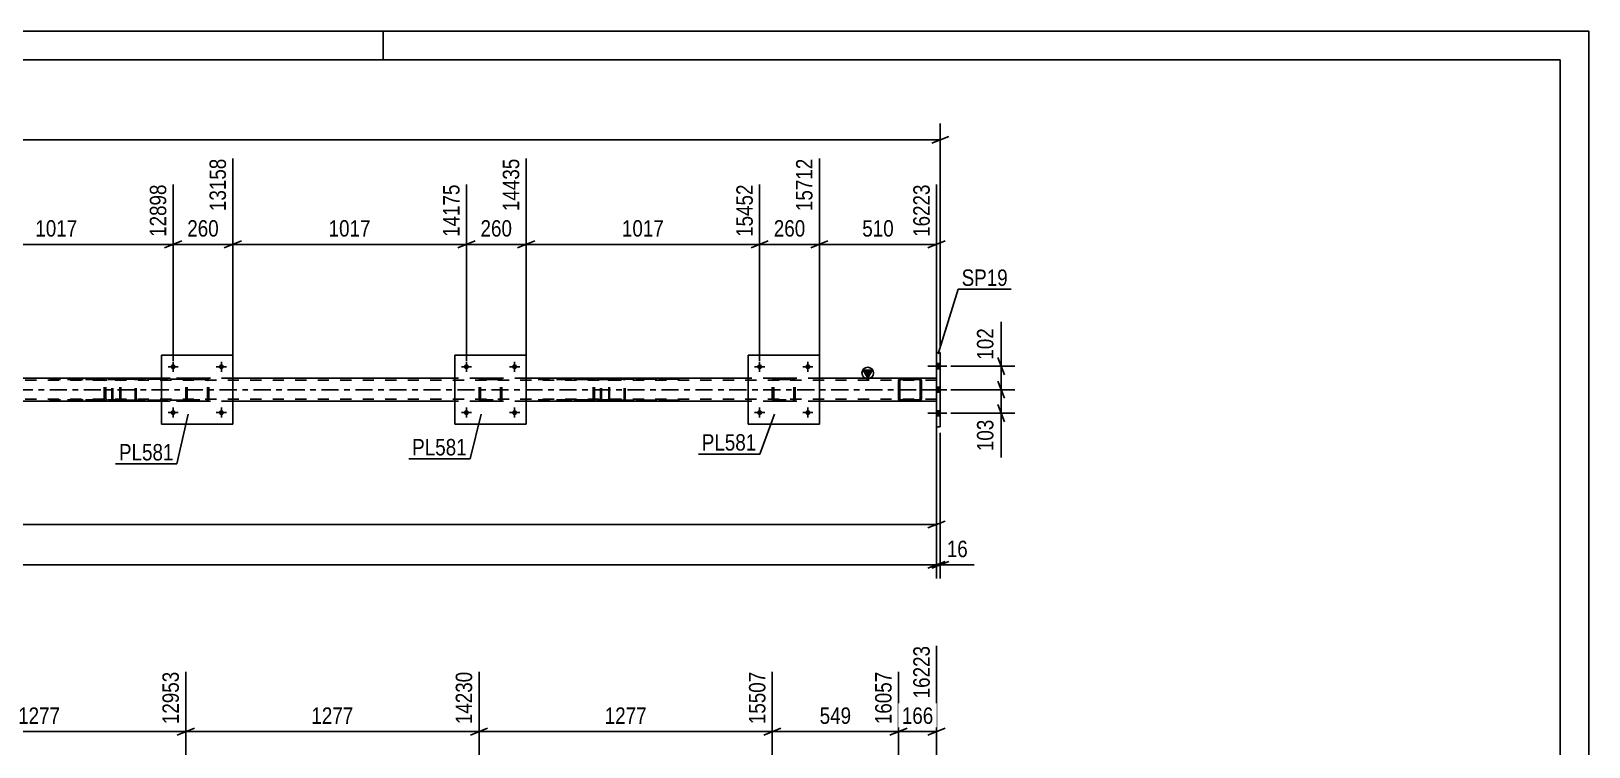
# Model space of a CAD drawing. Header units: millimetres. Extents: x -87 to 754, y -430 to 164.
# Drawn here: x 482.3 to 753.6, y 39.6 to 164.4 of the extents above; entities that cross this region are included whole.
import ezdxf

# ---------------------------------------------------------------- set-up
doc = ezdxf.new("R2010")
doc.units = ezdxf.units.MM
doc.linetypes.add('DXK_LINE_DOT2', pattern=[3.9198, 1.9599, -1.9599])
doc.linetypes.add('DXK_LINE_DOT3', pattern=[5.9187, 2.979, -0.9799, 0.9799, -0.9799])
doc.styles.add('Arial Narrow', font='ARIALN.TTF', dxfattribs={"height": 0.2})

# ---------------------------------------------------------------- blocks, each defined once
blk = doc.blocks.new('Unknown-814185698-1133')
at = {"color": 5, "linetype": 'Continuous'}
for p, q in [((753.57, 164.39), (-87.43, 164.39)), ((543.57, 159.39), (543.57, 164.39)), ((753.57, -429.61), (753.57, 164.39)), ((748.57, 159.39), (-82.43, 159.39)), ((748.57, -424.61), (748.57, 159.39))]:
    blk.add_line(p, q, dxfattribs=at)
blk = doc.blocks.new('Bolt-814185698-2661 - 2658')
at = {"linetype": 'Continuous'}
for points in [[(558.51, 97.9, -1), (557.63, 97.9, -1)], [(566.91, 97.9, -1), (566.03, 97.9, -1)]]:
    blk.add_hatch(color=1, dxfattribs=at).paths.add_polyline_path(points)
at = {"color": 1, "linetype": 'Continuous'}
for p, q in [((557.19, 97.9), (558.95, 97.9)), ((558.07, 98.78), (558.07, 97.02)), ((565.59, 97.9), (567.35, 97.9)), ((566.47, 98.78), (566.47, 97.02))]:
    blk.add_line(p, q, dxfattribs=at)
blk = doc.blocks.new('Bolt-814185698-2660 - 2658')
at = {"linetype": 'Continuous'}
for points in [[(507.43, 105.9, -1), (506.55, 105.9, -1)], [(515.83, 105.9, -1), (514.95, 105.9, -1)]]:
    blk.add_hatch(color=1, dxfattribs=at).paths.add_polyline_path(points)
at = {"color": 1, "linetype": 'Continuous'}
for p, q in [((506.11, 105.9), (507.87, 105.9)), ((506.99, 106.78), (506.99, 105.02)), ((514.51, 105.9), (516.27, 105.9)), ((515.39, 106.78), (515.39, 105.02))]:
    blk.add_line(p, q, dxfattribs=at)
blk = doc.blocks.new('Bolt-814185698-2662 - 2658')
at = {"linetype": 'Continuous'}
for points in [[(558.51, 105.9, -1), (557.63, 105.9, -1)], [(566.91, 105.9, -1), (566.03, 105.9, -1)]]:
    blk.add_hatch(color=1, dxfattribs=at).paths.add_polyline_path(points)
at = {"color": 1, "linetype": 'Continuous'}
for p, q in [((557.19, 105.9), (558.95, 105.9)), ((558.07, 106.78), (558.07, 105.02)), ((565.59, 105.9), (567.35, 105.9)), ((566.47, 106.78), (566.47, 105.02))]:
    blk.add_line(p, q, dxfattribs=at)
blk = doc.blocks.new('Bolt-814185698-2728 - 2658')
at = {"linetype": 'Continuous'}
for points in [[(609.59, 105.9, -1), (608.71, 105.9, -1)], [(617.99, 105.9, -1), (617.11, 105.9, -1)]]:
    blk.add_hatch(color=1, dxfattribs=at).paths.add_polyline_path(points)
at = {"color": 1, "linetype": 'Continuous'}
for p, q in [((608.27, 105.9), (610.03, 105.9)), ((609.15, 106.78), (609.15, 105.02)), ((616.67, 105.9), (618.43, 105.9)), ((617.55, 106.78), (617.55, 105.02))]:
    blk.add_line(p, q, dxfattribs=at)
blk = doc.blocks.new('Part-814185698-2809 - 2658')
at = {"color": 2, "linetype": 'Continuous'}
for p, q in [((633.36, 103.61), (633.33, 103.42)), ((633.33, 100.38), (633.33, 103.42)), ((633.59, 103.51), (633.57, 103.42)), ((633.57, 100.38), (633.57, 103.42)), ((633.59, 103.51), (633.64, 103.59)), ((633.81, 103.9), (633.62, 103.87)), ((633.64, 103.59), (633.72, 103.64)), ((633.72, 103.64), (633.81, 103.66)), ((633.81, 103.9), (636.85, 103.9)), ((633.81, 103.9), (633.81, 103.9)), ((633.81, 103.66), (636.85, 103.66)), ((633.81, 103.66), (633.81, 103.66)), ((636.85, 103.9), (636.85, 103.9)), ((637.03, 103.87), (636.85, 103.9)), ((636.85, 103.66), (636.85, 103.66)), ((636.85, 103.66), (636.94, 103.64)), ((636.94, 103.64), (637.02, 103.59)), ((637.07, 103.51), (637.02, 103.59)), ((637.09, 103.42), (637.07, 103.51)), ((637.09, 103.42), (637.09, 100.38)), ((637.33, 103.42), (637.29, 103.61)), ((637.33, 100.38), (637.33, 103.42)), ((633.33, 100.38), (633.36, 100.2)), ((633.57, 100.38), (633.59, 100.29)), ((633.59, 100.29), (633.64, 100.21)), ((633.62, 99.94), (633.81, 99.9)), ((633.72, 100.16), (633.64, 100.21)), ((633.81, 100.14), (633.72, 100.16)), ((633.81, 100.14), (636.85, 100.14)), ((633.81, 100.14), (633.81, 100.14)), ((633.81, 99.9), (636.85, 99.9)), ((633.81, 99.9), (633.81, 99.9)), ((636.94, 100.16), (636.85, 100.14)), ((636.85, 100.14), (636.85, 100.14)), ((636.85, 99.9), (637.03, 99.94)), ((636.85, 99.9), (636.85, 99.9)), ((637.02, 100.21), (636.94, 100.16)), ((637.07, 100.29), (637.02, 100.21)), ((637.07, 100.29), (637.09, 100.38)), ((637.29, 100.2), (637.33, 100.38))]:
    blk.add_line(p, q, dxfattribs=at)
at = {"color": 7, "linetype": 'DXK_LINE_DOT2'}
for p, q in [((633.33, 103.42), (633.36, 103.61)), ((633.57, 103.42), (633.57, 103.42)), ((633.64, 103.59), (633.59, 103.51)), ((633.59, 103.51), (633.59, 103.51)), ((633.62, 103.87), (633.81, 103.9)), ((633.72, 103.64), (633.64, 103.59)), ((633.81, 103.66), (633.72, 103.64)), ((633.81, 103.9), (636.85, 103.9)), ((636.85, 103.66), (633.81, 103.66)), ((636.85, 103.9), (637.03, 103.87)), ((636.94, 103.64), (636.85, 103.66)), ((637.02, 103.59), (636.94, 103.64)), ((637.07, 103.51), (637.07, 103.51)), ((637.09, 103.42), (637.09, 103.42)), ((637.29, 103.61), (637.33, 103.42)), ((633.36, 100.2), (633.33, 100.38)), ((633.59, 100.29), (633.59, 100.29)), ((633.81, 99.9), (633.62, 99.94)), ((633.64, 100.21), (633.64, 100.21)), ((633.64, 100.21), (633.72, 100.16)), ((633.72, 100.16), (633.81, 100.14)), ((633.81, 100.14), (636.85, 100.14)), ((633.81, 99.9), (636.85, 99.9)), ((636.85, 100.14), (636.94, 100.16)), ((637.03, 99.94), (636.85, 99.9)), ((636.94, 100.16), (637.02, 100.21)), ((637.02, 100.21), (637.07, 100.29)), ((637.07, 100.29), (637.07, 100.29)), ((637.09, 100.38), (637.09, 100.38)), ((637.33, 100.38), (637.29, 100.2))]:
    blk.add_line(p, q, dxfattribs=at)
at = {"color": 7, "linetype": 'DXK_LINE_DOT3'}
blk.add_line((635.33, 101.9), (635.33, 101.9), dxfattribs=at)
at = {"color": 2, "linetype": 'Continuous'}
for centre, start, end in [((633.81, 103.42), 112.5001, 157.5001), ((636.85, 103.42), 22.5001, 67.5001), ((633.81, 100.38), 202.5001, 247.5001), ((636.85, 100.38), 292.5001, 337.5001)]:
    blk.add_arc(centre, 0.48, start, end, dxfattribs=at)
at = {"color": 7, "linetype": 'DXK_LINE_DOT2'}
for centre, start, end in [((633.81, 103.42), 112.5001, 157.5001), ((636.85, 103.42), 22.5001, 67.5001), ((633.81, 100.38), 202.5001, 247.5001), ((636.85, 100.38), 292.5001, 337.5001)]:
    blk.add_arc(centre, 0.48, start, end, dxfattribs=at)
blk = doc.blocks.new('Part-814185698-2746 - 2658')
at = {"color": 7, "linetype": 'DXK_LINE_DOT2'}
for p, q in [((509.19, 103.42), (509.23, 103.61)), ((509.23, 103.61), (509.19, 103.42)), ((509.19, 100.38), (509.19, 103.42)), ((509.45, 103.51), (509.43, 103.42)), ((509.43, 100.38), (509.43, 103.42)), ((509.45, 103.51), (509.5, 103.59)), ((509.5, 103.59), (509.45, 103.51)), ((509.49, 103.87), (509.67, 103.9)), ((509.67, 103.9), (509.49, 103.87)), ((509.5, 103.59), (509.58, 103.64)), ((509.58, 103.64), (509.5, 103.59)), ((509.58, 103.64), (509.67, 103.66)), ((509.67, 103.66), (509.58, 103.64)), ((509.67, 103.9), (512.71, 103.9)), ((509.67, 103.9), (509.67, 103.9)), ((509.67, 103.9), (512.71, 103.9)), ((509.67, 103.66), (512.71, 103.66)), ((509.67, 103.66), (509.67, 103.66)), ((512.71, 103.66), (509.67, 103.66)), ((512.71, 103.9), (512.71, 103.9)), ((512.71, 103.9), (512.89, 103.87)), ((512.89, 103.87), (512.71, 103.9)), ((512.71, 103.66), (512.71, 103.66)), ((512.71, 103.66), (512.8, 103.64)), ((512.8, 103.64), (512.71, 103.66)), ((512.8, 103.64), (512.88, 103.59)), ((512.88, 103.59), (512.8, 103.64)), ((512.88, 103.59), (512.93, 103.51)), ((512.95, 103.42), (512.93, 103.51)), ((512.95, 100.38), (512.95, 103.42)), ((513.15, 103.61), (513.19, 103.42)), ((513.19, 103.42), (513.15, 103.61)), ((513.19, 100.38), (513.19, 103.42)), ((509.23, 100.2), (509.19, 100.38)), ((509.19, 100.38), (509.23, 100.2)), ((509.45, 100.29), (509.43, 100.38)), ((509.5, 100.21), (509.45, 100.29)), ((509.67, 99.9), (509.49, 99.94)), ((509.49, 99.94), (509.67, 99.9)), ((509.58, 100.16), (509.5, 100.21)), ((509.5, 100.21), (509.58, 100.16)), ((509.67, 100.14), (509.58, 100.16)), ((509.58, 100.16), (509.67, 100.14)), ((509.67, 100.14), (512.71, 100.14)), ((509.67, 100.14), (509.67, 100.14)), ((509.67, 100.14), (512.71, 100.14)), ((509.67, 99.9), (512.71, 99.9)), ((509.67, 99.9), (509.67, 99.9)), ((509.67, 99.9), (512.71, 99.9)), ((512.8, 100.16), (512.71, 100.14)), ((512.71, 100.14), (512.8, 100.16)), ((512.71, 100.14), (512.71, 100.14)), ((512.89, 99.94), (512.71, 99.9)), ((512.71, 99.9), (512.89, 99.94)), ((512.71, 99.9), (512.71, 99.9)), ((512.88, 100.21), (512.8, 100.16)), ((512.8, 100.16), (512.88, 100.21)), ((512.93, 100.29), (512.88, 100.21)), ((512.88, 100.21), (512.93, 100.29)), ((512.95, 100.38), (512.93, 100.29)), ((513.19, 100.38), (513.15, 100.2)), ((513.15, 100.2), (513.19, 100.38))]:
    blk.add_line(p, q, dxfattribs=at)
at = {"color": 7, "linetype": 'DXK_LINE_DOT3'}
blk.add_line((511.19, 101.9), (511.19, 101.9), dxfattribs=at)
at = {"color": 7, "linetype": 'DXK_LINE_DOT2'}
for centre, start, end in [((509.67, 103.42), 112.5001, 157.5001), ((509.67, 103.42), 112.5001, 157.5001), ((512.71, 103.42), 22.5001, 67.5001), ((512.71, 103.42), 22.5001, 67.5001), ((509.67, 100.38), 202.5001, 247.5001), ((509.67, 100.38), 202.5001, 247.5001), ((512.71, 100.38), 292.5001, 337.5001), ((512.71, 100.38), 292.5001, 337.5001)]:
    blk.add_arc(centre, 0.48, start, end, dxfattribs=at)
blk = doc.blocks.new('Part-814185698-2751 - 2658')
at = {"color": 2, "linetype": 'Continuous'}
for p, q in [((504.99, 95.9), (504.99, 107.9)), ((504.99, 107.9), (517.39, 107.9)), ((517.39, 107.9), (517.39, 95.9)), ((517.39, 95.9), (504.99, 95.9))]:
    blk.add_line(p, q, dxfattribs=at)
blk = doc.blocks.new('Bolt-814185698-2689 - 2658')
at = {"linetype": 'Continuous'}
for points in [[(609.59, 97.9, -1), (608.71, 97.9, -1)], [(617.99, 97.9, -1), (617.11, 97.9, -1)]]:
    blk.add_hatch(color=1, dxfattribs=at).paths.add_polyline_path(points)
at = {"color": 1, "linetype": 'Continuous'}
for p, q in [((608.27, 97.9), (610.03, 97.9)), ((609.15, 98.78), (609.15, 97.02)), ((616.67, 97.9), (618.43, 97.9)), ((617.55, 98.78), (617.55, 97.02))]:
    blk.add_line(p, q, dxfattribs=at)
blk = doc.blocks.new('Part-814185698-2836 - 2658')
at = {"color": 7, "linetype": 'DXK_LINE_DOT2'}
for p, q in [((496.34, 103.7), (496.31, 103.58)), ((496.31, 100.22), (496.31, 103.58)), ((496.48, 103.58), (496.49, 103.64)), ((496.48, 100.22), (496.48, 103.58)), ((496.49, 103.64), (496.53, 103.7)), ((496.65, 103.9), (496.52, 103.88)), ((496.53, 103.7), (496.56, 103.71)), ((496.56, 103.71), (496.59, 103.73)), ((496.59, 103.73), (496.65, 103.74)), ((496.65, 103.9), (500.23, 103.9)), ((496.65, 103.9), (508.4, 103.9)), ((508.4, 103.74), (496.65, 103.74)), ((496.65, 103.74), (500.23, 103.74)), ((500.23, 103.9), (511.98, 103.9)), ((500.36, 103.88), (500.23, 103.9)), ((500.23, 103.74), (511.98, 103.74)), ((500.23, 103.74), (500.29, 103.73)), ((500.29, 103.73), (500.35, 103.7)), ((500.35, 103.7), (500.38, 103.64)), ((500.38, 103.64), (500.4, 103.58)), ((500.4, 100.22), (500.4, 103.58)), ((500.57, 103.58), (500.54, 103.7)), ((500.57, 100.22), (500.57, 103.58)), ((496.31, 100.22), (496.34, 100.1)), ((496.49, 100.16), (496.48, 100.22)), ((496.53, 100.11), (496.49, 100.16)), ((496.52, 99.93), (496.65, 99.9)), ((496.53, 100.11), (496.56, 100.09)), ((496.56, 100.09), (496.59, 100.07)), ((496.59, 100.07), (496.65, 100.06)), ((508.4, 100.06), (496.65, 100.06)), ((496.65, 100.06), (500.23, 100.06)), ((496.65, 99.9), (500.23, 99.9)), ((496.65, 99.9), (508.4, 99.9)), ((500.29, 100.07), (500.23, 100.06)), ((500.23, 100.06), (511.98, 100.06)), ((500.23, 99.9), (500.36, 99.93)), ((500.23, 99.9), (511.98, 99.9)), ((500.35, 100.11), (500.29, 100.07)), ((500.38, 100.16), (500.35, 100.11)), ((500.4, 100.22), (500.38, 100.16)), ((500.54, 100.1), (500.57, 100.22))]:
    blk.add_line(p, q, dxfattribs=at)
for centre, start, end in [((500.24, 103.57), 24.3201, 69.2418), ((496.64, 100.24), 204.3201, 249.2418), ((500.24, 100.24), 290.7585, 335.6802)]:
    blk.add_arc(centre, 0.331, start, end, dxfattribs=at)
blk = doc.blocks.new('Bolt-814185698-2774 - 2658')
at = {"linetype": 'Continuous'}
for points in [[(640.61, 105.56), (640.61, 106.44), (639.97, 106.44), (639.97, 105.56)], [(640.61, 105.56), (640.61, 106.44), (639.97, 106.44), (639.97, 105.56)], [(640.61, 105.56), (640.61, 106.44), (639.97, 106.44), (639.97, 105.56)], [(640.61, 101.46), (640.61, 102.34), (639.97, 102.34), (639.97, 101.46)], [(640.61, 101.46), (640.61, 102.34), (639.97, 102.34), (639.97, 101.46)], [(640.61, 97.36), (640.61, 98.24), (639.97, 98.24), (639.97, 97.36)], [(640.61, 97.36), (640.61, 98.24), (639.97, 98.24), (639.97, 97.36)], [(640.61, 97.36), (640.61, 98.24), (639.97, 98.24), (639.97, 97.36)]]:
    blk.add_hatch(color=1, dxfattribs=at).paths.add_polyline_path(points)
at = {"color": 1, "linetype": 'Continuous'}
for p, q in [((641.77, 106), (638.45, 106)), ((641.77, 106), (638.45, 106)), ((641.77, 106), (638.45, 106)), ((640.61, 106.44), (639.97, 106.44)), ((640.61, 106.44), (639.97, 106.44)), ((640.61, 106.44), (639.97, 106.44)), ((640.61, 105.56), (639.97, 105.56)), ((640.61, 105.56), (639.97, 105.56)), ((640.61, 105.56), (639.97, 105.56)), ((641.77, 101.9), (638.45, 101.9)), ((641.77, 101.9), (638.45, 101.9)), ((640.61, 102.34), (639.97, 102.34)), ((640.61, 102.34), (639.97, 102.34)), ((640.61, 101.46), (639.97, 101.46)), ((640.61, 101.46), (639.97, 101.46)), ((641.77, 97.8), (638.45, 97.8)), ((641.77, 97.8), (638.45, 97.8)), ((641.77, 97.8), (638.45, 97.8)), ((640.61, 98.24), (639.97, 98.24)), ((640.61, 98.24), (639.97, 98.24)), ((640.61, 98.24), (639.97, 98.24)), ((640.61, 97.36), (639.97, 97.36)), ((640.61, 97.36), (639.97, 97.36)), ((640.61, 97.36), (639.97, 97.36))]:
    blk.add_line(p, q, dxfattribs=at)
blk = doc.blocks.new('Part-814185698-2714 - 2658')
at = {"color": 7, "linetype": 'DXK_LINE_DOT2'}
for p, q in [((560.27, 103.42), (560.31, 103.61)), ((560.31, 103.61), (560.27, 103.42)), ((560.27, 100.38), (560.27, 103.42)), ((560.53, 103.51), (560.51, 103.42)), ((560.51, 100.38), (560.51, 103.42)), ((560.53, 103.51), (560.58, 103.59)), ((560.58, 103.59), (560.53, 103.51)), ((560.57, 103.87), (560.75, 103.9)), ((560.75, 103.9), (560.57, 103.87)), ((560.58, 103.59), (560.66, 103.64)), ((560.66, 103.64), (560.58, 103.59)), ((560.66, 103.64), (560.75, 103.66)), ((560.75, 103.66), (560.66, 103.64)), ((560.75, 103.9), (563.79, 103.9)), ((560.75, 103.9), (560.75, 103.9)), ((560.75, 103.9), (563.79, 103.9)), ((560.75, 103.66), (563.79, 103.66)), ((560.75, 103.66), (560.75, 103.66)), ((563.79, 103.66), (560.75, 103.66)), ((563.79, 103.9), (563.79, 103.9)), ((563.79, 103.9), (563.98, 103.87)), ((563.98, 103.87), (563.79, 103.9)), ((563.79, 103.66), (563.79, 103.66)), ((563.79, 103.66), (563.88, 103.64)), ((563.88, 103.64), (563.79, 103.66)), ((563.88, 103.64), (563.96, 103.59)), ((563.96, 103.59), (563.88, 103.64)), ((563.96, 103.59), (564.01, 103.51)), ((564.03, 103.42), (564.01, 103.51)), ((564.03, 100.38), (564.03, 103.42)), ((564.23, 103.61), (564.27, 103.42)), ((564.27, 103.42), (564.23, 103.61)), ((564.27, 100.38), (564.27, 103.42)), ((560.31, 100.2), (560.27, 100.38)), ((560.27, 100.38), (560.31, 100.2)), ((560.53, 100.29), (560.51, 100.38)), ((560.58, 100.21), (560.53, 100.29)), ((560.75, 99.9), (560.57, 99.94)), ((560.57, 99.94), (560.75, 99.9)), ((560.66, 100.16), (560.58, 100.21)), ((560.58, 100.21), (560.66, 100.16)), ((560.75, 100.14), (560.66, 100.16)), ((560.66, 100.16), (560.75, 100.14)), ((560.75, 100.14), (563.79, 100.14)), ((560.75, 100.14), (560.75, 100.14)), ((560.75, 100.14), (563.79, 100.14)), ((560.75, 99.9), (563.79, 99.9)), ((560.75, 99.9), (560.75, 99.9)), ((560.75, 99.9), (563.79, 99.9)), ((563.88, 100.16), (563.79, 100.14)), ((563.79, 100.14), (563.88, 100.16)), ((563.79, 100.14), (563.79, 100.14)), ((563.98, 99.94), (563.79, 99.9)), ((563.79, 99.9), (563.98, 99.94)), ((563.79, 99.9), (563.79, 99.9)), ((563.96, 100.21), (563.88, 100.16)), ((563.88, 100.16), (563.96, 100.21)), ((564.01, 100.29), (563.96, 100.21)), ((563.96, 100.21), (564.01, 100.29)), ((564.03, 100.38), (564.01, 100.29)), ((564.27, 100.38), (564.23, 100.2)), ((564.23, 100.2), (564.27, 100.38))]:
    blk.add_line(p, q, dxfattribs=at)
at = {"color": 7, "linetype": 'DXK_LINE_DOT3'}
blk.add_line((562.27, 101.9), (562.27, 101.9), dxfattribs=at)
at = {"color": 7, "linetype": 'DXK_LINE_DOT2'}
for centre, start, end in [((560.75, 103.42), 112.5001, 157.5001), ((560.75, 103.42), 112.5001, 157.5001), ((563.79, 103.42), 22.5001, 67.5001), ((563.79, 103.42), 22.5001, 67.5001), ((560.75, 100.38), 202.5001, 247.5001), ((560.75, 100.38), 202.5001, 247.5001), ((563.79, 100.38), 292.5001, 337.5001), ((563.79, 100.38), 292.5001, 337.5001)]:
    blk.add_arc(centre, 0.48, start, end, dxfattribs=at)
blk = doc.blocks.new('Part-814185698-2719 - 2658')
at = {"color": 2, "linetype": 'Continuous'}
for p, q in [((556.07, 95.9), (556.07, 107.9)), ((556.07, 107.9), (568.47, 107.9)), ((568.47, 107.9), (568.47, 95.9)), ((568.47, 95.9), (556.07, 95.9))]:
    blk.add_line(p, q, dxfattribs=at)
blk = doc.blocks.new('Part-814185698-2720 - 2658')
at = {"color": 7, "linetype": 'DXK_LINE_DOT2'}
for p, q in [((611.35, 103.42), (611.39, 103.61)), ((611.39, 103.61), (611.35, 103.42)), ((611.35, 100.38), (611.35, 103.42)), ((611.61, 103.51), (611.59, 103.42)), ((611.59, 100.38), (611.59, 103.42)), ((611.61, 103.51), (611.66, 103.59)), ((611.66, 103.59), (611.61, 103.51)), ((611.65, 103.87), (611.83, 103.9)), ((611.83, 103.9), (611.65, 103.87)), ((611.66, 103.59), (611.74, 103.64)), ((611.74, 103.64), (611.66, 103.59)), ((611.74, 103.64), (611.83, 103.66)), ((611.83, 103.66), (611.74, 103.64)), ((611.83, 103.9), (614.87, 103.9)), ((611.83, 103.9), (611.83, 103.9)), ((611.83, 103.9), (614.87, 103.9)), ((611.83, 103.66), (614.87, 103.66)), ((611.83, 103.66), (611.83, 103.66)), ((614.87, 103.66), (611.83, 103.66)), ((614.87, 103.9), (614.87, 103.9)), ((614.87, 103.9), (615.06, 103.87)), ((615.06, 103.87), (614.87, 103.9)), ((614.87, 103.66), (614.87, 103.66)), ((614.87, 103.66), (614.96, 103.64)), ((614.96, 103.64), (614.87, 103.66)), ((614.96, 103.64), (615.04, 103.59)), ((615.04, 103.59), (614.96, 103.64)), ((615.04, 103.59), (615.09, 103.51)), ((615.11, 103.42), (615.09, 103.51)), ((615.11, 100.38), (615.11, 103.42)), ((615.32, 103.61), (615.35, 103.42)), ((615.35, 103.42), (615.32, 103.61)), ((615.35, 100.38), (615.35, 103.42)), ((611.39, 100.2), (611.35, 100.38)), ((611.35, 100.38), (611.39, 100.2)), ((611.61, 100.29), (611.59, 100.38)), ((611.66, 100.21), (611.61, 100.29)), ((611.83, 99.9), (611.65, 99.94)), ((611.65, 99.94), (611.83, 99.9)), ((611.74, 100.16), (611.66, 100.21)), ((611.66, 100.21), (611.74, 100.16)), ((611.83, 100.14), (611.74, 100.16)), ((611.74, 100.16), (611.83, 100.14)), ((611.83, 100.14), (614.87, 100.14)), ((611.83, 100.14), (611.83, 100.14)), ((611.83, 100.14), (614.87, 100.14)), ((611.83, 99.9), (614.87, 99.9)), ((611.83, 99.9), (611.83, 99.9)), ((611.83, 99.9), (614.87, 99.9)), ((614.96, 100.16), (614.87, 100.14)), ((614.87, 100.14), (614.96, 100.16)), ((614.87, 100.14), (614.87, 100.14)), ((615.06, 99.94), (614.87, 99.9)), ((614.87, 99.9), (615.06, 99.94)), ((614.87, 99.9), (614.87, 99.9)), ((615.04, 100.21), (614.96, 100.16)), ((614.96, 100.16), (615.04, 100.21)), ((615.09, 100.29), (615.04, 100.21)), ((615.04, 100.21), (615.09, 100.29)), ((615.11, 100.38), (615.09, 100.29)), ((615.35, 100.38), (615.32, 100.2)), ((615.32, 100.2), (615.35, 100.38))]:
    blk.add_line(p, q, dxfattribs=at)
for centre, start, end in [((611.83, 103.42), 112.5001, 157.5001), ((611.83, 103.42), 112.5001, 157.5001), ((614.87, 103.42), 22.5001, 67.5001), ((614.87, 103.42), 22.5001, 67.5001), ((611.83, 100.38), 202.5001, 247.5001), ((611.83, 100.38), 202.5001, 247.5001), ((614.87, 100.38), 292.5001, 337.5001), ((614.87, 100.38), 292.5001, 337.5001)]:
    blk.add_arc(centre, 0.48, start, end, dxfattribs=at)
blk = doc.blocks.new('Bolt-814185698-2733 - 2658')
at = {"linetype": 'Continuous'}
for points in [[(507.43, 97.9, -1), (506.55, 97.9, -1)], [(515.83, 97.9, -1), (514.95, 97.9, -1)]]:
    blk.add_hatch(color=1, dxfattribs=at).paths.add_polyline_path(points)
at = {"color": 1, "linetype": 'Continuous'}
for p, q in [((506.11, 97.9), (507.87, 97.9)), ((506.99, 98.78), (506.99, 97.02)), ((514.51, 97.9), (516.27, 97.9)), ((515.39, 98.78), (515.39, 97.02))]:
    blk.add_line(p, q, dxfattribs=at)
blk = doc.blocks.new('Part-814185698-2781 - 2658')
at = {"linetype": 'Continuous'}
blk.add_hatch(color=2, dxfattribs=at).paths.add_polyline_path([(627.97, 103.9), (627.17, 105.3), (628.77, 105.3)])
at = {"color": 7, "linetype": 'DXK_LINE_DOT2'}
for p, q in [((639.97, 103.58), (35.67, 103.58)), ((517.39, 103.9), (504.99, 103.9)), ((568.47, 103.9), (556.07, 103.9)), ((619.55, 103.9), (607.15, 103.9)), ((636.85, 103.9), (633.8, 103.9)), ((639.97, 99.9), (639.97, 103.9)), ((639.97, 103.85), (639.97, 100.54)), ((639.97, 100.22), (35.67, 100.22)), ((517.39, 99.9), (504.99, 99.9)), ((568.47, 99.9), (556.07, 99.9)), ((619.55, 99.9), (607.15, 99.9))]:
    blk.add_line(p, q, dxfattribs=at)
at = {"color": 2, "linetype": 'Continuous'}
for p, q in [((504.99, 103.9), (466.31, 103.9)), ((556.07, 103.9), (517.39, 103.9)), ((607.15, 103.9), (568.47, 103.9)), ((633.8, 103.9), (619.55, 103.9)), ((627.97, 103.9), (627.17, 105.3)), ((627.17, 105.3), (628.77, 105.3)), ((628.77, 105.3), (627.97, 103.9)), ((639.97, 103.9), (636.85, 103.9)), ((504.99, 99.9), (466.31, 99.9)), ((556.07, 99.9), (517.39, 99.9)), ((607.15, 99.9), (568.47, 99.9)), ((639.97, 99.9), (619.55, 99.9))]:
    blk.add_line(p, q, dxfattribs=at)
at = {"color": 7, "linetype": 'DXK_LINE_DOT3'}
blk.add_line((35.67, 101.9), (639.97, 101.9), dxfattribs=at)
at = {"color": 2, "linetype": 'Continuous'}
blk.add_circle((627.97, 104.8), 1, dxfattribs=at)
blk = doc.blocks.new('Part-814185698-2814 - 2658')
at = {"color": 2, "linetype": 'Continuous'}
for p, q in [((607.15, 95.9), (607.15, 107.9)), ((607.15, 107.9), (619.55, 107.9)), ((619.55, 107.9), (619.55, 95.9)), ((619.55, 95.9), (607.15, 95.9))]:
    blk.add_line(p, q, dxfattribs=at)
blk = doc.blocks.new('Part-814185698-2861 - 2658')
at = {"color": 2, "linetype": 'Continuous'}
for p in [(570.56, 103.9), (581.79, 103.9)]:
    blk.add_line(p, (580.63, 103.9), dxfattribs=at)
at = {"color": 7, "linetype": 'DXK_LINE_DOT2'}
for p, q in [((570.56, 103.66), (580.63, 103.66)), ((582.72, 103.9), (573.75, 103.9)), ((582.72, 103.66), (573.75, 103.66)), ((580.15, 103.56), (580.13, 103.42)), ((580.13, 100.38), (580.13, 103.42)), ((580.16, 103.61), (580.15, 103.56)), ((580.38, 103.42), (580.4, 103.51)), ((580.38, 100.38), (580.38, 103.42)), ((580.4, 103.51), (580.45, 103.59)), ((580.63, 103.9), (580.44, 103.87)), ((580.45, 103.59), (580.53, 103.64)), ((580.53, 103.64), (580.63, 103.66)), ((582.72, 103.66), (580.63, 103.66)), ((581.44, 103.9), (581.44, 103.66)), ((582.72, 103.9), (581.79, 103.9)), ((582.82, 103.87), (582.72, 103.9)), ((582.72, 103.66), (582.77, 103.64)), ((582.77, 103.64), (582.82, 103.59)), ((582.91, 103.76), (582.82, 103.87)), ((582.82, 103.59), (582.85, 103.51)), ((582.85, 103.51), (582.86, 103.42)), ((582.86, 100.38), (582.86, 103.42)), ((582.97, 103.61), (582.91, 103.76)), ((582.99, 103.42), (582.97, 103.61)), ((582.99, 100.38), (582.99, 103.42)), ((570.56, 100.14), (581.64, 100.14)), ((570.56, 99.9), (580.63, 99.9)), ((582.72, 100.14), (573.75, 100.14)), ((582.72, 99.9), (573.75, 99.9)), ((580.13, 100.38), (580.14, 100.3)), ((580.14, 100.3), (580.16, 100.2)), ((580.4, 100.29), (580.38, 100.38)), ((580.45, 100.21), (580.4, 100.29)), ((580.44, 99.94), (580.63, 99.9)), ((580.53, 100.16), (580.45, 100.21)), ((580.63, 100.14), (580.53, 100.16)), ((582.72, 99.9), (580.63, 99.9)), ((581.44, 99.9), (581.44, 100.14)), ((581.64, 100.14), (582.72, 100.14)), ((582.77, 100.16), (582.72, 100.14)), ((582.72, 99.9), (582.82, 99.94)), ((582.82, 100.21), (582.77, 100.16)), ((582.85, 100.29), (582.82, 100.21)), ((582.82, 99.94), (582.91, 100.04)), ((582.86, 100.38), (582.85, 100.29)), ((582.91, 100.04), (582.92, 100.07)), ((582.92, 100.07), (582.97, 100.2)), ((582.97, 100.2), (582.99, 100.38))]:
    blk.add_line(p, q, dxfattribs=at)
blk.add_arc((580.61, 100.4), 0.492, 203.8496, 248.8061, dxfattribs=at)
blk = doc.blocks.new('Part-814185698-2863 - 2658')
at = {"color": 7, "linetype": 'DXK_LINE_DOT2'}
for p, q in [((581.47, 103.7), (581.44, 103.58)), ((581.44, 100.22), (581.44, 103.58)), ((581.61, 103.58), (581.63, 103.64)), ((581.61, 100.22), (581.61, 103.58)), ((581.63, 103.64), (581.66, 103.7)), ((581.79, 103.9), (581.65, 103.88)), ((581.66, 103.7), (581.69, 103.71)), ((581.69, 103.71), (581.72, 103.73)), ((581.72, 103.73), (581.79, 103.74)), ((581.79, 103.9), (593.54, 103.9)), ((593.54, 103.74), (581.79, 103.74)), ((581.79, 103.74), (585.36, 103.74)), ((585.49, 103.88), (585.36, 103.9)), ((585.36, 103.74), (597.11, 103.74)), ((585.36, 103.74), (585.43, 103.73)), ((585.43, 103.73), (585.48, 103.7)), ((585.48, 103.7), (585.52, 103.64)), ((585.52, 103.64), (585.53, 103.58)), ((585.53, 100.22), (585.53, 103.58)), ((585.7, 103.58), (585.68, 103.7)), ((585.7, 100.22), (585.7, 103.58)), ((581.44, 100.22), (581.47, 100.1)), ((581.63, 100.16), (581.61, 100.22)), ((581.66, 100.11), (581.63, 100.16)), ((581.65, 99.93), (581.79, 99.9)), ((581.66, 100.11), (581.7, 100.09)), ((581.7, 100.09), (581.72, 100.07)), ((581.72, 100.07), (581.79, 100.06)), ((593.54, 100.06), (581.79, 100.06)), ((581.79, 100.06), (585.36, 100.06)), ((581.79, 99.9), (585.36, 99.9)), ((581.79, 99.9), (593.54, 99.9)), ((585.43, 100.07), (585.36, 100.06)), ((585.36, 100.06), (597.11, 100.06)), ((585.36, 99.9), (585.49, 99.93)), ((585.36, 99.9), (597.11, 99.9)), ((585.48, 100.11), (585.43, 100.07)), ((585.52, 100.16), (585.48, 100.11)), ((585.53, 100.22), (585.52, 100.16)), ((585.68, 100.1), (585.7, 100.22))]:
    blk.add_line(p, q, dxfattribs=at)
at = {"color": 2, "linetype": 'Continuous'}
for p, q in [((581.79, 103.9), (585.36, 103.9)), ((585.36, 103.9), (597.11, 103.9))]:
    blk.add_line(p, q, dxfattribs=at)
at = {"color": 7, "linetype": 'DXK_LINE_DOT2'}
for centre, start, end in [((585.37, 103.57), 24.3201, 69.2418), ((581.77, 100.24), 204.3201, 249.2418), ((585.37, 100.24), 290.7585, 335.6802)]:
    blk.add_arc(centre, 0.331, start, end, dxfattribs=at)
blk = doc.blocks.new('Part-814185698-2881 - 2658')
at = {"color": 2, "linetype": 'Continuous'}
for p, q in [((639.97, 108.4), (639.97, 108.4)), ((639.97, 108.4), (640.61, 108.4)), ((639.97, 108.4), (639.97, 95.4)), ((640.61, 108.4), (640.61, 108.4)), ((640.61, 108.4), (640.61, 95.4)), ((639.97, 95.4), (639.97, 95.4)), ((640.61, 95.4), (639.97, 95.4)), ((640.61, 95.4), (640.61, 95.4))]:
    blk.add_line(p, q, dxfattribs=at)
at = {"color": 7, "linetype": 'DXK_LINE_DOT2'}
for p, q in [((640.61, 108.4), (639.97, 108.4)), ((639.97, 108.4), (639.97, 95.4)), ((640.61, 108.4), (640.61, 95.4)), ((639.97, 95.4), (640.61, 95.4))]:
    blk.add_line(p, q, dxfattribs=at)
blk = doc.blocks.new('Part-814185698-2963 - 2658')
at = {"color": 7, "linetype": 'DXK_LINE_DOT2'}
for p, q in [((485.43, 103.9), (495.5, 103.9)), ((485.43, 103.66), (495.5, 103.66)), ((497.59, 103.9), (488.61, 103.9)), ((497.59, 103.66), (488.61, 103.66)), ((495.02, 103.56), (494.99, 103.42)), ((494.99, 100.38), (494.99, 103.42)), ((495.03, 103.61), (495.02, 103.56)), ((495.24, 103.42), (495.26, 103.51)), ((495.24, 100.38), (495.24, 103.42)), ((495.26, 103.51), (495.32, 103.59)), ((495.5, 103.9), (495.3, 103.87)), ((495.32, 103.59), (495.4, 103.64)), ((495.4, 103.64), (495.5, 103.66)), ((495.5, 103.9), (497.59, 103.9)), ((497.59, 103.66), (495.5, 103.66)), ((496.31, 103.9), (496.31, 103.66)), ((497.69, 103.87), (497.59, 103.9)), ((497.59, 103.66), (497.64, 103.64)), ((497.64, 103.64), (497.68, 103.59)), ((497.68, 103.59), (497.71, 103.51)), ((497.78, 103.76), (497.69, 103.87)), ((497.71, 103.51), (497.72, 103.42)), ((497.72, 100.38), (497.72, 103.42)), ((497.84, 103.61), (497.78, 103.76)), ((497.86, 103.42), (497.84, 103.61)), ((497.86, 100.38), (497.86, 103.42)), ((485.43, 100.14), (496.51, 100.14)), ((485.43, 99.9), (495.5, 99.9)), ((497.59, 100.14), (488.61, 100.14)), ((497.59, 99.9), (488.61, 99.9)), ((494.99, 100.38), (495.01, 100.3)), ((495.01, 100.3), (495.03, 100.2)), ((495.26, 100.29), (495.24, 100.38)), ((495.32, 100.21), (495.26, 100.29)), ((495.3, 99.94), (495.5, 99.9)), ((495.4, 100.16), (495.32, 100.21)), ((495.5, 100.14), (495.4, 100.16)), ((497.59, 99.9), (495.5, 99.9)), ((496.31, 99.9), (496.31, 100.14)), ((496.51, 100.14), (497.59, 100.14)), ((497.64, 100.16), (497.59, 100.14)), ((497.59, 99.9), (497.69, 99.94)), ((497.68, 100.21), (497.64, 100.16)), ((497.71, 100.29), (497.68, 100.21)), ((497.69, 99.94), (497.78, 100.04)), ((497.72, 100.38), (497.71, 100.29)), ((497.78, 100.04), (497.79, 100.07)), ((497.79, 100.07), (497.84, 100.2)), ((497.84, 100.2), (497.86, 100.38))]:
    blk.add_line(p, q, dxfattribs=at)
blk.add_arc((495.48, 100.4), 0.492, 203.8496, 248.806, dxfattribs=at)
blk = doc.blocks.new('StraightDimension-814185698-3009 - 2658')
at = {"color": 7, "linetype": 'Continuous'}
for p, q in [((639.97, 94.4), (639.97, 68.96)), ((10.44, 71.36), (639.97, 71.36)), ((638.47, 70.76), (641.47, 71.96))]:
    blk.add_line(p, q, dxfattribs=at)
blk = doc.blocks.new('StraightDimension-814185698-3268 - 2658')
at = {"color": 7, "linetype": 'Continuous'}
for p, q in [((517.39, 104.9), (517.39, 142.17)), ((558.07, 106.9), (558.07, 137.67)), ((518.89, 127.83), (515.89, 126.63)), ((556.57, 126.63), (559.57, 127.83)), ((517.39, 127.23), (558.07, 127.23))]:
    blk.add_line(p, q, dxfattribs=at)
at = {"color": 0, "linetype": 'Continuous'}
blk.add_wipeout([(557.47, 138.27), (553.27, 138.27), (553.27, 127.93), (557.47, 127.93)], dxfattribs=at)
at = {"color": 0}
blk.add_wipeout([(541.99, 127.98), (541.99, 132.18), (533.47, 132.18), (533.47, 127.98)], dxfattribs=at)
at = {"color": 3, "linetype": 'Continuous', "style": 'Arial Narrow'}
blk.add_text('14175', height=2.863, rotation=90.0002, dxfattribs=at).set_placement((556.87, 128.53))
at = {"color": 3, "style": 'Arial Narrow'}
blk.add_text('1017', height=2.863, dxfattribs=at).set_placement((534.07, 128.58))
blk = doc.blocks.new('StraightDimension-814185698-3201 - 2658')
at = {"color": 7, "linetype": 'Continuous'}
for p, q in [((619.55, 104.9), (619.55, 142.17)), ((639.97, 104.9), (639.97, 137.67)), ((621.05, 127.83), (618.05, 126.63)), ((638.47, 126.63), (641.47, 127.83)), ((619.55, 127.23), (639.97, 127.23))]:
    blk.add_line(p, q, dxfattribs=at)
at = {"color": 0, "linetype": 'Continuous'}
blk.add_wipeout([(639.37, 138.27), (635.17, 138.27), (635.17, 127.93), (639.37, 127.93)], dxfattribs=at)
at = {"color": 0}
blk.add_wipeout([(633.1, 127.98), (633.1, 132.18), (626.42, 132.18), (626.42, 127.98)], dxfattribs=at)
at = {"color": 3, "linetype": 'Continuous', "style": 'Arial Narrow'}
blk.add_text('16223', height=2.863, rotation=90.0002, dxfattribs=at).set_placement((638.77, 128.53))
at = {"color": 3, "style": 'Arial Narrow'}
blk.add_text('510', height=2.863, dxfattribs=at).set_placement((627.02, 128.58))
blk = doc.blocks.new('StraightDimension-814185698-2972 - 2658')
at = {"color": 7, "linetype": 'Continuous'}
for p, q in [((642.45, 106), (653.61, 106)), ((650.61, 107.5), (651.81, 104.5)), ((651.21, 101.9), (651.21, 106)), ((651.81, 100.4), (650.61, 103.4)), ((642.45, 101.9), (653.61, 101.9))]:
    blk.add_line(p, q, dxfattribs=at)
at = {"color": 0}
blk.add_wipeout([(650.46, 113.21), (646.26, 113.21), (646.26, 106.53), (650.46, 106.53)], dxfattribs=at)
at = {"color": 7, "linetype": 'Continuous'}
blk.add_line((651.21, 106), (651.21, 113.74), dxfattribs=at)
blk.add_line((651.21, 106), (651.21, 113.74), dxfattribs=at)
at = {"color": 3, "style": 'Arial Narrow'}
blk.add_text('102', height=2.863, rotation=90.0002, dxfattribs=at).set_placement((649.86, 107.13))
blk = doc.blocks.new('StraightDimension-814185698-2985 - 2658')
at = {"color": 7, "linetype": 'Continuous'}
for p, q in [((650.61, 103.4), (651.81, 100.4)), ((642.45, 101.9), (653.61, 101.9)), ((651.21, 97.8), (651.21, 101.9)), ((642.45, 97.8), (653.61, 97.8)), ((651.81, 96.3), (650.61, 99.3))]:
    blk.add_line(p, q, dxfattribs=at)
at = {"color": 0}
blk.add_wipeout([(650.46, 97.28), (646.26, 97.28), (646.26, 90.59), (650.46, 90.59)], dxfattribs=at)
at = {"color": 7, "linetype": 'Continuous'}
blk.add_line((651.21, 97.8), (651.21, 90.07), dxfattribs=at)
blk.add_line((651.21, 97.8), (651.21, 90.07), dxfattribs=at)
at = {"color": 3, "style": 'Arial Narrow'}
blk.add_text('103', height=2.863, rotation=90.0002, dxfattribs=at).set_placement((649.86, 91.19))
blk = doc.blocks.new('StraightDimension-814185698-3019 - 2658')
at = {"color": 7, "linetype": 'Continuous'}
for p, q in [((639.97, 94.4), (639.97, 68.96)), ((640.61, 94.4), (640.61, 68.96)), ((638.47, 70.76), (641.47, 71.96)), ((642.11, 71.96), (639.11, 70.76)), ((639.97, 71.36), (640.61, 71.36))]:
    blk.add_line(p, q, dxfattribs=at)
at = {"color": 0}
blk.add_wipeout([(645.99, 72.11), (645.99, 76.31), (641.14, 76.31), (641.14, 72.11)], dxfattribs=at)
at = {"color": 7, "linetype": 'Continuous'}
blk.add_line((640.61, 71.36), (646.52, 71.36), dxfattribs=at)
blk.add_line((640.61, 71.36), (646.52, 71.36), dxfattribs=at)
at = {"color": 3, "style": 'Arial Narrow'}
blk.add_text('16', height=2.863, dxfattribs=at).set_placement((641.74, 72.71))
blk = doc.blocks.new('StraightDimension-814185698-3125 - 2658')
at = {"color": 7, "linetype": 'Continuous'}
for p, q in [((640.61, 109.4), (640.61, 148.29)), ((9.79, 145.44), (640.61, 145.44)), ((639.11, 144.84), (642.11, 146.04))]:
    blk.add_line(p, q, dxfattribs=at)
blk = doc.blocks.new('StraightDimension-814185698-3148 - 2658')
at = {"color": 7, "linetype": 'Continuous'}
for p, q in [((639.97, 98.9), (639.97, 76)), ((638.47, 77.8), (641.47, 79)), ((74.46, 78.4), (639.97, 78.4))]:
    blk.add_line(p, q, dxfattribs=at)
blk = doc.blocks.new('StraightDimension-814185698-3214 - 2658')
at = {"color": 7, "linetype": 'Continuous'}
for p, q in [((619.55, 104.9), (619.55, 142.17)), ((609.15, 106.9), (609.15, 137.67)), ((607.65, 126.63), (610.65, 127.83)), ((621.05, 127.83), (618.05, 126.63)), ((609.15, 127.23), (619.55, 127.23))]:
    blk.add_line(p, q, dxfattribs=at)
at = {"color": 0}
blk.add_wipeout([(617.69, 127.98), (617.69, 132.18), (611.01, 132.18), (611.01, 127.98)], dxfattribs=at)
at = {"color": 0, "linetype": 'Continuous'}
blk.add_wipeout([(618.95, 142.77), (614.75, 142.77), (614.75, 132.43), (618.95, 132.43)], dxfattribs=at)
at = {"color": 3, "linetype": 'Continuous', "style": 'Arial Narrow'}
blk.add_text('15712', height=2.863, rotation=90.0002, dxfattribs=at).set_placement((618.35, 133.03))
at = {"color": 3, "style": 'Arial Narrow'}
blk.add_text('260', height=2.863, dxfattribs=at).set_placement((611.61, 128.58))
blk = doc.blocks.new('StraightDimension-814185698-3232 - 2658')
at = {"color": 7, "linetype": 'Continuous'}
for p, q in [((568.47, 104.9), (568.47, 142.17)), ((609.15, 106.9), (609.15, 137.67)), ((569.97, 127.83), (566.97, 126.63)), ((607.65, 126.63), (610.65, 127.83)), ((568.47, 127.23), (609.15, 127.23))]:
    blk.add_line(p, q, dxfattribs=at)
at = {"color": 0, "linetype": 'Continuous'}
blk.add_wipeout([(608.55, 138.27), (604.35, 138.27), (604.35, 127.93), (608.55, 127.93)], dxfattribs=at)
at = {"color": 0}
blk.add_wipeout([(593.07, 127.98), (593.07, 132.18), (584.56, 132.18), (584.56, 127.98)], dxfattribs=at)
at = {"color": 3, "linetype": 'Continuous', "style": 'Arial Narrow'}
blk.add_text('15452', height=2.863, rotation=90.0002, dxfattribs=at).set_placement((607.95, 128.53))
at = {"color": 3, "style": 'Arial Narrow'}
blk.add_text('1017', height=2.863, dxfattribs=at).set_placement((585.16, 128.58))
blk = doc.blocks.new('StraightDimension-814185698-3250 - 2658')
at = {"color": 7, "linetype": 'Continuous'}
for p, q in [((568.47, 104.9), (568.47, 142.17)), ((558.07, 106.9), (558.07, 137.67)), ((556.57, 126.63), (559.57, 127.83)), ((569.97, 127.83), (566.97, 126.63)), ((558.07, 127.23), (568.47, 127.23))]:
    blk.add_line(p, q, dxfattribs=at)
at = {"color": 0}
blk.add_wipeout([(566.61, 127.98), (566.61, 132.18), (559.93, 132.18), (559.93, 127.98)], dxfattribs=at)
at = {"color": 0, "linetype": 'Continuous'}
blk.add_wipeout([(567.87, 142.77), (563.67, 142.77), (563.67, 132.43), (567.87, 132.43)], dxfattribs=at)
at = {"color": 3, "linetype": 'Continuous', "style": 'Arial Narrow'}
blk.add_text('14435', height=2.863, rotation=90.0002, dxfattribs=at).set_placement((567.27, 133.03))
at = {"color": 3, "style": 'Arial Narrow'}
blk.add_text('260', height=2.863, dxfattribs=at).set_placement((560.53, 128.58))
blk = doc.blocks.new('StraightDimension-814185698-3286 - 2658')
at = {"color": 7, "linetype": 'Continuous'}
for p, q in [((517.39, 104.9), (517.39, 142.17)), ((506.99, 106.9), (506.99, 137.67)), ((505.49, 126.63), (508.49, 127.83)), ((518.89, 127.83), (515.89, 126.63)), ((506.99, 127.23), (517.39, 127.23))]:
    blk.add_line(p, q, dxfattribs=at)
at = {"color": 0}
blk.add_wipeout([(515.53, 127.98), (515.53, 132.18), (508.85, 132.18), (508.85, 127.98)], dxfattribs=at)
at = {"color": 0, "linetype": 'Continuous'}
blk.add_wipeout([(516.79, 142.77), (512.59, 142.77), (512.59, 132.43), (516.79, 132.43)], dxfattribs=at)
at = {"color": 3, "linetype": 'Continuous', "style": 'Arial Narrow'}
blk.add_text('13158', height=2.863, rotation=90.0002, dxfattribs=at).set_placement((516.19, 133.03))
at = {"color": 3, "style": 'Arial Narrow'}
blk.add_text('260', height=2.863, dxfattribs=at).set_placement((509.45, 128.58))
blk = doc.blocks.new('StraightDimension-814185698-3304 - 2658')
at = {"color": 7, "linetype": 'Continuous'}
for p, q in [((466.31, 104.9), (466.31, 142.17)), ((506.99, 106.9), (506.99, 137.67)), ((467.81, 127.83), (464.81, 126.63)), ((505.49, 126.63), (508.49, 127.83)), ((466.31, 127.23), (506.99, 127.23))]:
    blk.add_line(p, q, dxfattribs=at)
at = {"color": 0, "linetype": 'Continuous'}
blk.add_wipeout([(506.39, 138.27), (502.19, 138.27), (502.19, 127.93), (506.39, 127.93)], dxfattribs=at)
at = {"color": 0}
blk.add_wipeout([(490.91, 127.98), (490.91, 132.18), (482.39, 132.18), (482.39, 127.98)], dxfattribs=at)
at = {"color": 3, "linetype": 'Continuous', "style": 'Arial Narrow'}
blk.add_text('12898', height=2.863, rotation=90.0002, dxfattribs=at).set_placement((505.79, 128.53))
at = {"color": 3, "style": 'Arial Narrow'}
blk.add_text('1017', height=2.863, dxfattribs=at).set_placement((482.99, 128.58))
blk = doc.blocks.new('StraightDimension-814185698-5164 - 3674')
at = {"color": 7, "linetype": 'Continuous'}
for p, q in [((458.11, 10.84), (458.11, 52.74)), ((509.19, 10.84), (509.19, 52.74)), ((459.61, 42.9), (456.61, 41.7)), ((458.11, 42.3), (509.19, 42.3)), ((507.69, 41.7), (510.69, 42.9))]:
    blk.add_line(p, q, dxfattribs=at)
at = {"color": 0, "linetype": 'Continuous'}
blk.add_wipeout([(508.59, 53.34), (504.39, 53.34), (504.39, 43), (508.59, 43)], dxfattribs=at)
at = {"color": 0}
blk.add_wipeout([(487.91, 43.05), (487.91, 47.25), (479.39, 47.25), (479.39, 43.05)], dxfattribs=at)
at = {"color": 3, "linetype": 'Continuous', "style": 'Arial Narrow'}
blk.add_text('12953', height=2.863, rotation=90.0002, dxfattribs=at).set_placement((507.99, 43.6))
at = {"color": 3, "style": 'Arial Narrow'}
blk.add_text('1277', height=2.863, dxfattribs=at).set_placement((479.99, 43.65))
blk = doc.blocks.new('StraightDimension-814185698-5174 - 3674')
at = {"color": 7, "linetype": 'Continuous'}
for p, q in [((509.19, 10.84), (509.19, 52.74)), ((560.27, 10.84), (560.27, 52.74)), ((510.69, 42.9), (507.69, 41.7)), ((509.19, 42.3), (560.27, 42.3)), ((558.77, 41.7), (561.77, 42.9))]:
    blk.add_line(p, q, dxfattribs=at)
at = {"color": 0, "linetype": 'Continuous'}
blk.add_wipeout([(559.67, 53.34), (555.47, 53.34), (555.47, 43), (559.67, 43)], dxfattribs=at)
at = {"color": 0}
blk.add_wipeout([(538.99, 43.05), (538.99, 47.25), (530.47, 47.25), (530.47, 43.05)], dxfattribs=at)
at = {"color": 3, "linetype": 'Continuous', "style": 'Arial Narrow'}
blk.add_text('14230', height=2.863, rotation=90.0002, dxfattribs=at).set_placement((559.07, 43.6))
at = {"color": 3, "style": 'Arial Narrow'}
blk.add_text('1277', height=2.863, dxfattribs=at).set_placement((531.07, 43.65))
blk = doc.blocks.new('StraightDimension-814185698-5184 - 3674')
at = {"color": 7, "linetype": 'Continuous'}
for p, q in [((560.27, 10.84), (560.27, 52.74)), ((611.35, 10.61), (611.35, 52.74)), ((561.77, 42.9), (558.77, 41.7)), ((560.27, 42.3), (611.35, 42.3)), ((609.85, 41.7), (612.85, 42.9))]:
    blk.add_line(p, q, dxfattribs=at)
at = {"color": 0, "linetype": 'Continuous'}
blk.add_wipeout([(610.75, 53.34), (606.55, 53.34), (606.55, 43), (610.75, 43)], dxfattribs=at)
at = {"color": 0}
blk.add_wipeout([(590.07, 43.05), (590.07, 47.25), (581.56, 47.25), (581.56, 43.05)], dxfattribs=at)
at = {"color": 3, "linetype": 'Continuous', "style": 'Arial Narrow'}
blk.add_text('15507', height=2.863, rotation=90.0002, dxfattribs=at).set_placement((610.15, 43.6))
at = {"color": 3, "style": 'Arial Narrow'}
blk.add_text('1277', height=2.863, dxfattribs=at).set_placement((582.16, 43.65))
blk = doc.blocks.new('StraightDimension-814185698-5194 - 3674')
at = {"color": 7, "linetype": 'Continuous'}
for p, q in [((611.35, 10.61), (611.35, 52.74)), ((633.33, 11.8), (633.33, 52.74)), ((612.85, 42.9), (609.85, 41.7)), ((611.35, 42.3), (633.33, 42.3)), ((631.83, 41.7), (634.83, 42.9))]:
    blk.add_line(p, q, dxfattribs=at)
at = {"color": 0, "linetype": 'Continuous'}
blk.add_wipeout([(632.73, 53.34), (628.53, 53.34), (628.53, 43), (632.73, 43)], dxfattribs=at)
at = {"color": 0}
blk.add_wipeout([(625.68, 43.05), (625.68, 47.25), (619, 47.25), (619, 43.05)], dxfattribs=at)
at = {"color": 3, "linetype": 'Continuous', "style": 'Arial Narrow'}
blk.add_text('16057', height=2.863, rotation=90.0002, dxfattribs=at).set_placement((632.13, 43.6))
at = {"color": 3, "style": 'Arial Narrow'}
blk.add_text('549', height=2.863, dxfattribs=at).set_placement((619.6, 43.65))
blk = doc.blocks.new('StraightDimension-814185698-5204 - 3674')
at = {"color": 7, "linetype": 'Continuous'}
for p, q in [((639.97, 3), (639.97, 57.24)), ((633.33, 11.8), (633.33, 52.74)), ((631.83, 41.7), (634.83, 42.9)), ((633.33, 42.3), (639.97, 42.3)), ((641.47, 42.9), (638.47, 41.7))]:
    blk.add_line(p, q, dxfattribs=at)
at = {"color": 0}
blk.add_wipeout([(639.99, 43.05), (639.99, 47.25), (633.31, 47.25), (633.31, 43.05)], dxfattribs=at)
at = {"color": 0, "linetype": 'Continuous'}
blk.add_wipeout([(639.37, 57.84), (635.17, 57.84), (635.17, 47.5), (639.37, 47.5)], dxfattribs=at)
at = {"color": 3, "linetype": 'Continuous', "style": 'Arial Narrow'}
blk.add_text('16223', height=2.863, rotation=90.0002, dxfattribs=at).set_placement((638.77, 48.1))
at = {"color": 3, "style": 'Arial Narrow'}
blk.add_text('166', height=2.863, dxfattribs=at).set_placement((633.91, 43.65))
blk = doc.blocks.new('Mark-814185698-2810 - 2658')
at = {"color": 0}
blk.add_wipeout([(608.58, 91.28), (608.58, 94.28), (599.07, 94.28), (599.07, 91.28)], dxfattribs=at)
blk.add_wipeout([(608.58, 91.28), (608.58, 94.28), (599.07, 94.28), (599.07, 91.28)], dxfattribs=at)
at = {"color": 30, "linetype": 'Continuous'}
for p in [(611.75, 97.62), (598.47, 90.68)]:
    blk.add_line(p, (609.18, 90.68), dxfattribs=at)
at = {"color": 3, "style": 'Arial Narrow'}
blk.add_text('PL581', height=2.863, dxfattribs=at).set_placement((599.07, 91.28))
blk = doc.blocks.new('Mark-814185698-2715 - 2658')
at = {"color": 0}
blk.add_wipeout([(558.13, 90.44), (558.13, 93.44), (548.63, 93.44), (548.63, 90.44)], dxfattribs=at)
blk.add_wipeout([(558.13, 90.44), (558.13, 93.44), (548.63, 93.44), (548.63, 90.44)], dxfattribs=at)
at = {"color": 30, "linetype": 'Continuous'}
for p in [(560.67, 97.62), (548.03, 89.84)]:
    blk.add_line(p, (558.73, 89.84), dxfattribs=at)
at = {"color": 3, "style": 'Arial Narrow'}
blk.add_text('PL581', height=2.863, dxfattribs=at).set_placement((548.63, 90.44))
blk = doc.blocks.new('Mark-814185698-2747 - 2658')
at = {"color": 0}
blk.add_wipeout([(507.06, 89.56), (507.06, 92.56), (497.56, 92.56), (497.56, 89.56)], dxfattribs=at)
blk.add_wipeout([(507.06, 89.56), (507.06, 92.56), (497.56, 92.56), (497.56, 89.56)], dxfattribs=at)
at = {"color": 30, "linetype": 'Continuous'}
for p in [(509.59, 97.62), (496.96, 88.96)]:
    blk.add_line(p, (507.66, 88.96), dxfattribs=at)
at = {"color": 3, "style": 'Arial Narrow'}
blk.add_text('PL581', height=2.863, dxfattribs=at).set_placement((497.56, 89.56))
blk = doc.blocks.new('Mark-814185698-2877 - 2658')
at = {"color": 0}
blk.add_wipeout([(652.36, 119.99), (652.36, 122.99), (644.33, 122.99), (644.33, 119.99)], dxfattribs=at)
blk.add_wipeout([(652.36, 119.99), (652.36, 122.99), (644.33, 122.99), (644.33, 119.99)], dxfattribs=at)
at = {"color": 30, "linetype": 'Continuous'}
for p, q in [((640.25, 108.17), (643.73, 119.39)), ((643.73, 119.39), (652.96, 119.39))]:
    blk.add_line(p, q, dxfattribs=at)
at = {"color": 3, "style": 'Arial Narrow'}
blk.add_text('SP19', height=2.863, dxfattribs=at).set_placement((644.33, 119.99))

msp = doc.modelspace()

# ---------------------------------------------------------------- block references
for name in ['Unknown-814185698-1133', 'Part-814185698-2751 - 2658', 'Bolt-814185698-2660 - 2658', 'Part-814185698-2719 - 2658', 'Bolt-814185698-2662 - 2658', 'Part-814185698-2814 - 2658', 'Bolt-814185698-2728 - 2658', 'Bolt-814185698-2774 - 2658', 'Part-814185698-2881 - 2658', 'Part-814185698-2781 - 2658', 'Part-814185698-2963 - 2658', 'Part-814185698-2836 - 2658', 'Part-814185698-2746 - 2658', 'Part-814185698-2714 - 2658', 'Part-814185698-2861 - 2658', 'Part-814185698-2863 - 2658', 'Part-814185698-2720 - 2658', 'Part-814185698-2809 - 2658', 'Bolt-814185698-2733 - 2658', 'Bolt-814185698-2661 - 2658', 'Bolt-814185698-2689 - 2658']:
    msp.add_blockref(name, (0, 0))

# ---------------------------------------------------------------- next in the draw order: block references
for name in ['StraightDimension-814185698-3268 - 2658', 'StraightDimension-814185698-3201 - 2658', 'StraightDimension-814185698-3009 - 2658', 'StraightDimension-814185698-5164 - 3674']:
    msp.add_blockref(name, (0, 0))

# ---------------------------------------------------------------- next in the draw order: block references
for name in ['StraightDimension-814185698-2972 - 2658', 'StraightDimension-814185698-5174 - 3674']:
    msp.add_blockref(name, (0, 0))

# ---------------------------------------------------------------- next in the draw order: block references
for name in ['StraightDimension-814185698-3125 - 2658', 'StraightDimension-814185698-2985 - 2658', 'StraightDimension-814185698-5184 - 3674']:
    msp.add_blockref(name, (0, 0))

# ---------------------------------------------------------------- next in the draw order: block references
for name in ['StraightDimension-814185698-3286 - 2658', 'StraightDimension-814185698-3214 - 2658', 'Mark-814185698-2877 - 2658', 'StraightDimension-814185698-3019 - 2658', 'StraightDimension-814185698-5194 - 3674']:
    msp.add_blockref(name, (0, 0))

# ---------------------------------------------------------------- next in the draw order: block references
for name in ['StraightDimension-814185698-3304 - 2658', 'StraightDimension-814185698-3232 - 2658', 'StraightDimension-814185698-3148 - 2658', 'StraightDimension-814185698-5204 - 3674']:
    msp.add_blockref(name, (0, 0))

# ---------------------------------------------------------------- next in the draw order: block references
for name in ['StraightDimension-814185698-3250 - 2658', 'Mark-814185698-2747 - 2658', 'Mark-814185698-2715 - 2658', 'Mark-814185698-2810 - 2658']:
    msp.add_blockref(name, (0, 0))

doc.saveas('drawing.dxf')
